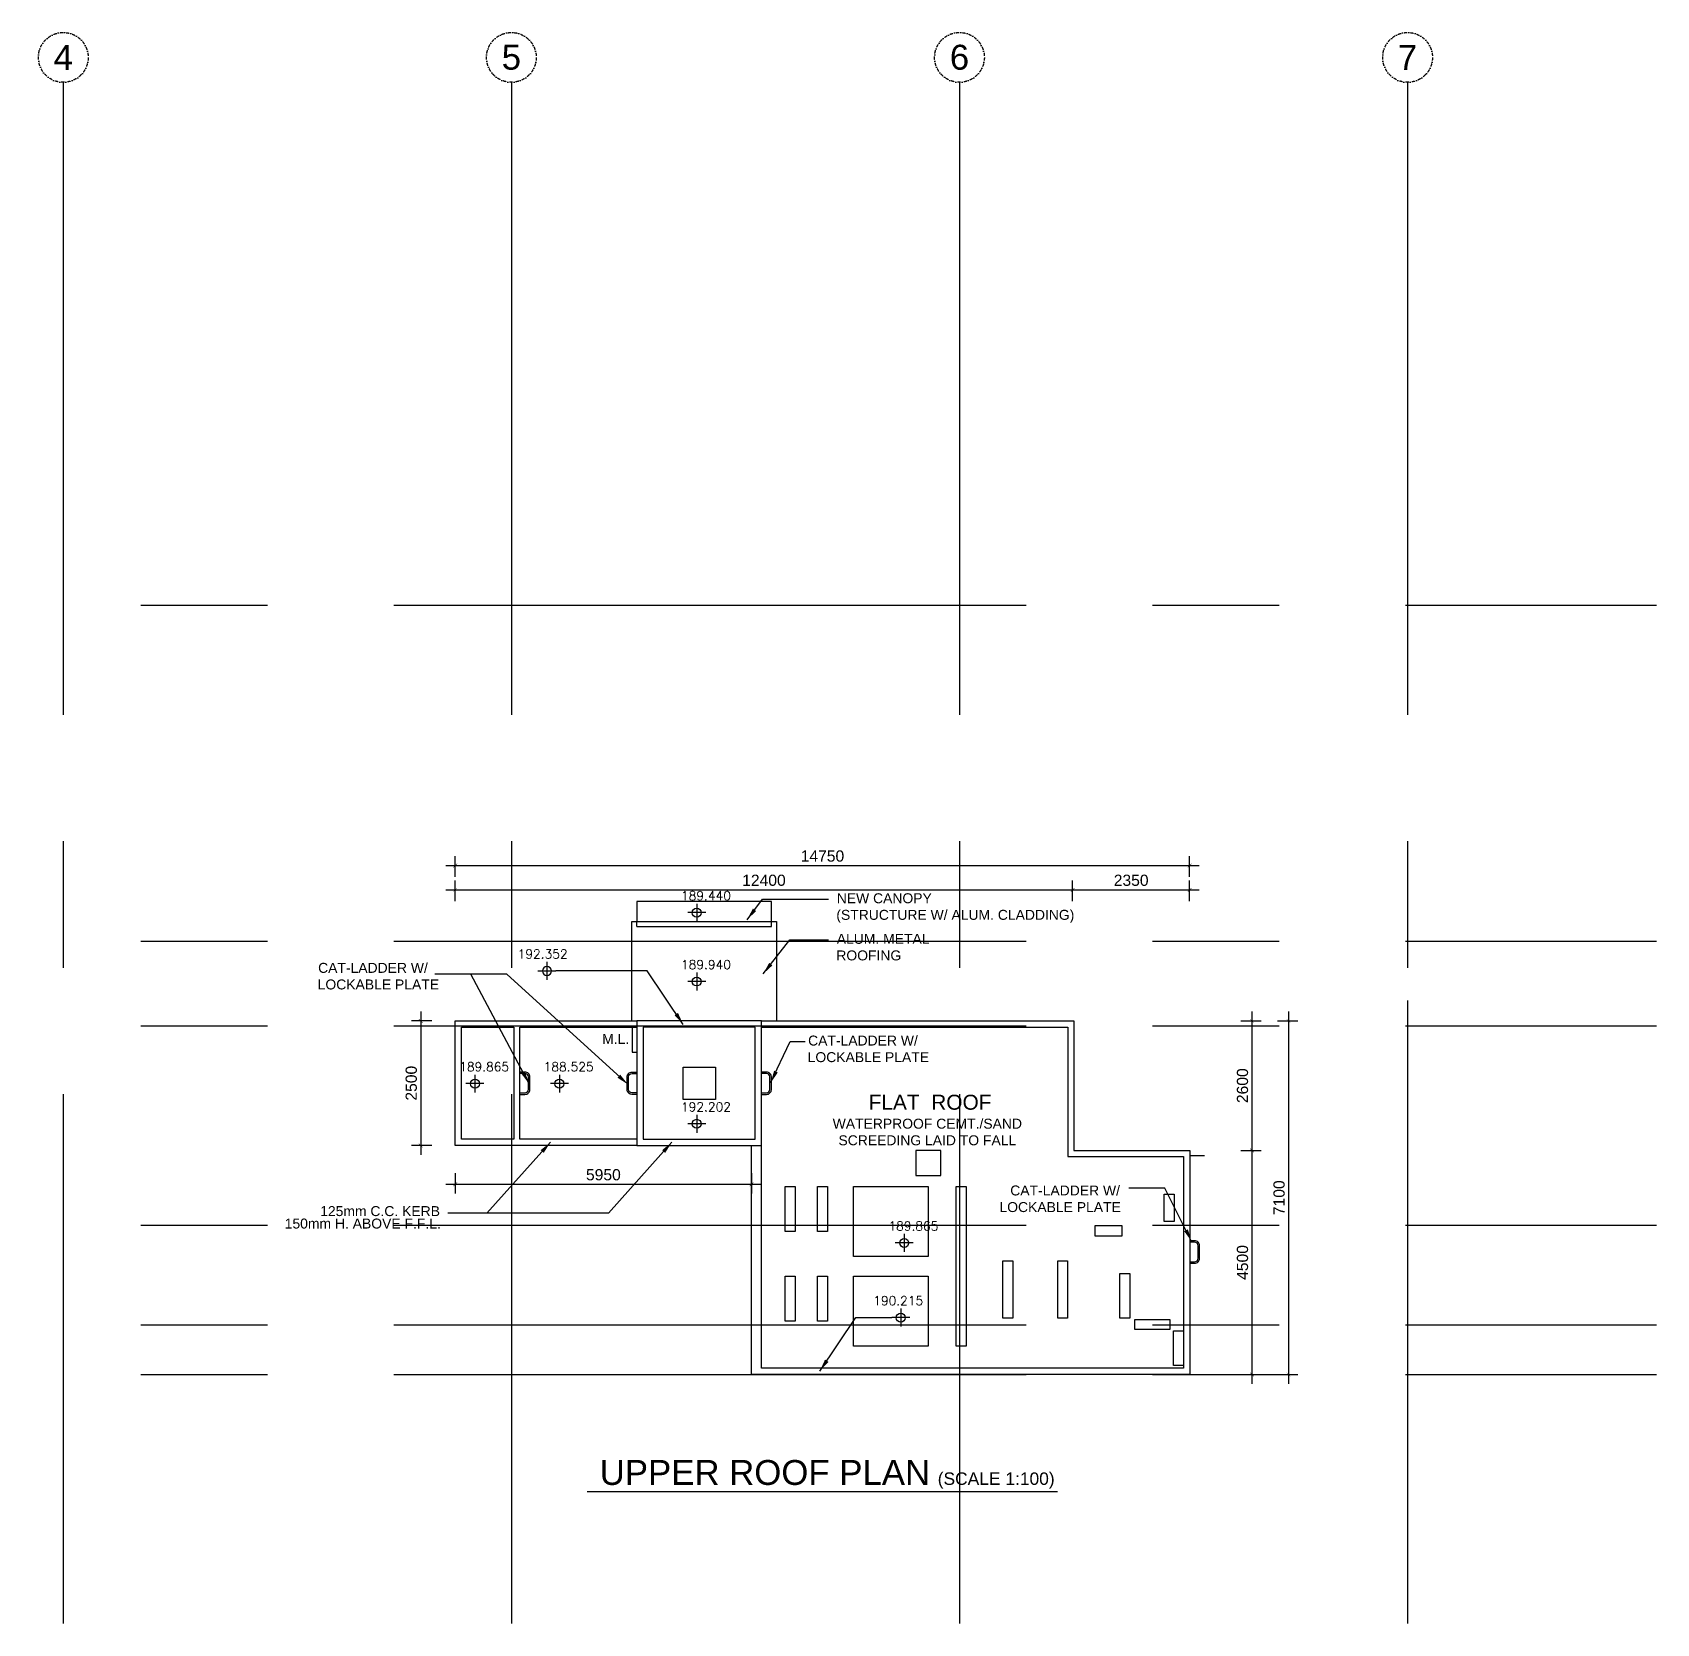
# Model space of a CAD drawing. Header units: millimetres. Extents: x 1500 to 69000, y -25800 to 46950.
# Drawn here: x 36382 to 69000, y 15000 to 46950 of the extents above; entities that cross this region are included whole.
import ezdxf
from ezdxf.enums import TextEntityAlignment as Align

# ---------------------------------------------------------------- set-up
doc = ezdxf.new("R2010")
doc.units = ezdxf.units.MM
doc.header["$MEASUREMENT"] = 0
doc.linetypes.add('CENTERX2', pattern=[101.6, 63.5, -12.7, 12.7, -12.7])
doc.linetypes.add('DASHDOT', pattern=[25.4, 12.7, -6.35, 0, -6.35])
doc.layers.get('0').update_dxf_attribs({"color": 8})
doc.layers.get('Defpoints').update_dxf_attribs({"color": 8})
for name, color, linetype in [('A-220-INTERNAL WALLS_PARTITIONS (GROUPED)', 8, 'Continuous'), ('arrow', 8, 'Continuous'), ('DLN020__', 8, 'DASHDOT'), ('DLN032__', 8, 'Continuous'), ('DLN314__', 8, 'Continuous'), ('GBP Dim', 8, 'Continuous'), ('GBP Text 200', 8, 'Continuous'), ('GBP Text 250', 8, 'Continuous'), ('grid', 8, 'CENTERX2'), ('LEVEL', 8, 'Continuous'), ('metal louvres', 8, 'Continuous'), ('parapet', 8, 'Continuous'), ('PLINTH', 8, 'Continuous'), ('TEXT Ref', 8, 'Continuous'), ('WINDOW', 8, 'Continuous')]:
    doc.layers.add(name, color=color, linetype=linetype)
doc.styles.add('25S', font='Simplex.shx', dxfattribs={"width": 0.8})
doc.styles.add('BH', font='arial.ttf')
doc.styles.add('ROMANS', font='ROMANS.shx', dxfattribs={"width": 0.65})
doc.styles.add('SWIS721LT450', font='swissl.ttf')
doc.dimstyles.new('200 GBP', dxfattribs={"dimscale": 1.5, "dimtxt": 150, "dimasz": 50, "dimexe": 125, "dimexo": 50, "dimgap": 50, "dimtad": 1, "dimdec": 0, "dimzin": 0, "dimdsep": 46, "dimtxsty": 'BH', "dimblk": 'ARCHTICK', "dimcen": 0.09, "dimdle": 125, "dimclrd": 9, "dimclre": 9, "dimclrt": 1, "dimadec": 0, "dimazin": 0, "dimtfac": 1, "dimtdec": 0, "dimtix": 1, "dimtmove": 2, "dimatfit": 3, "dimldrblk": 'ARCHTICK', "dimfxl": 300, "dimfxlon": 1, "dimtolj": 1, "dimtzin": 0, "dimarcsym": 0})
doc.dimstyles.get("Standard").update_dxf_attribs({"dimtxt": 0.18, "dimasz": 0.18, "dimexe": 0.18, "dimexo": 0.0625, "dimgap": 0.09, "dimtad": 0, "dimtih": 1, "dimtoh": 1, "dimdec": 4, "dimzin": 0, "dimdsep": 46, "dimtxsty": 'Standard', "dimcen": 0.09, "dimadec": 0, "dimazin": 0, "dimtfac": 1, "dimtdec": 4, "dimtofl": 0, "dimtmove": 0, "dimatfit": 3, "dimfxl": 1, "dimtolj": 1, "dimtzin": 0, "dimarcsym": 0})
doc.dimstyles.new('STANDARD$7', dxfattribs={"dimscale": 2, "dimtxt": 2.5, "dimasz": 2, "dimexe": 1, "dimexo": 1.5, "dimgap": 1.25, "dimtad": 1, "dimdec": 4, "dimdsep": 46, "dimlunit": 6, "dimtxsty": '25S', "dimblk1": 'OBLIQUE', "dimblk2": 'OBLIQUE', "dimsah": 1, "dimcen": 1, "dimclrd": 6, "dimclre": 6, "dimadec": 0, "dimazin": 0, "dimtfac": 0.8, "dimtdec": 4, "dimtofl": 0, "dimtmove": 0, "dimatfit": 3, "dimfxl": 1, "dimtolj": 1, "dimtzin": 0, "dimarcsym": 0})

# ---------------------------------------------------------------- blocks, each defined once
blk = doc.blocks.new('A$C65CE4B9A')
at = {"layer": 'DLN020__', "ltscale": 5}
for centre in [(-32000, 11000), (-23000, 11000), (-14000, 11000), (-5000, 11000)]:
    blk.add_circle(centre, 500, dxfattribs=at)
at = {"layer": 'grid', "ltscale": 200}
for p, q in [((-32000, 10500), (-32000, -20450)), ((-23000, 10500), (-23000, -20450)), ((-14000, 10500), (-14000, -20450)), ((-5000, 10500), (-5000, -7292)), ((-66000, 0), (0, 0)), ((-66000, -6750), (0, -6750)), ((-5000, -7939), (-5000, -20450)), ((-66000, -8450), (0, -8450)), ((-66000, -12450), (0, -12450)), ((-66000, -14450), (0, -14450)), ((-66000, -15450), (0, -15450))]:
    blk.add_line(p, q, dxfattribs=at)
at = {"layer": 'DLN020__', "ltscale": 5, "char_height": 500, "width": 746.16, "attachment_point": 5, "style": 'SWIS721LT450'}
for s, insert in [('4', (-32000, 11000)), ('5', (-23000, 11000)), ('6', (-14000, 11000)), ('7', (-5000, 11000))]:
    blk.add_mtext(s, dxfattribs=dict(at, insert=insert))
blk = doc.blocks.new('ELEX')
at = {"layer": 'DLN032__'}
for p, q in [((0.5, 0), (-0.5, 0)), ((0, 0.5), (0, -0.5))]:
    blk.add_line(p, q, dxfattribs=at)
blk.add_circle((0, 0), 0.25, dxfattribs=at)
at = {"layer": 'DLN032__', "style": 'ROMANS'}
blk.add_attdef('ELEX', (0.257, 0.354), '', height=0.5, dxfattribs=at)
blk = doc.blocks.new('_ArchTick')
at = {"color": 0, "const_width": 0.1}
blk.add_lwpolyline([(0.5, 0.5), (-0.5, -0.5)], dxfattribs=at)
blk = doc.blocks.new('*D68')
at = {"layer": 'Defpoints', "color": 0, "transparency": 16777216}
for p in [(57273, 29734), (44873, 29239, 0), (57273, 29354)]:
    blk.add_point(p, dxfattribs=at)
at = {"layer": 'GBP Dim', "color": 9, "lineweight": -2, "transparency": 16777216}
for p, q in [((44686, 29734), (57461, 29734)), ((44873, 29509), (44873, 29921)), ((57273, 29509), (57273, 29921))]:
    blk.add_line(p, q, dxfattribs=at)
at = {"layer": 'GBP Dim', "color": 9, "lineweight": -2, "transparency": 16777216, "xscale": 75, "yscale": 75, "zscale": 75, "rotation": 180}
blk.add_blockref('_ArchTick', (44873, 29734), dxfattribs=at)
at = {"layer": 'GBP Dim', "color": 9, "lineweight": -2, "transparency": 16777216, "xscale": 75, "yscale": 75, "zscale": 75}
blk.add_blockref('_ArchTick', (57273, 29734), dxfattribs=at)
at = {"layer": 'GBP Dim', "transparency": 16777216, "insert": (51073, 29924), "char_height": 225, "attachment_point": 5, "style": 'BH'}
blk.add_mtext('\\A1;12400', dxfattribs=at)
blk = doc.blocks.new('*D69')
at = {"layer": 'Defpoints', "color": 0, "transparency": 16777216}
for p in [(59623, 29734), (57273, 29176), (59623, 29176, 0)]:
    blk.add_point(p, dxfattribs=at)
at = {"layer": 'GBP Dim', "color": 9, "lineweight": -2, "transparency": 16777216}
for p, q in [((57086, 29734), (59811, 29734)), ((57273, 29509), (57273, 29921)), ((59623, 29509), (59623, 29921))]:
    blk.add_line(p, q, dxfattribs=at)
at = {"layer": 'GBP Dim', "color": 9, "lineweight": -2, "transparency": 16777216, "xscale": 75, "yscale": 75, "zscale": 75, "rotation": 180}
blk.add_blockref('_ArchTick', (57273, 29734), dxfattribs=at)
at = {"layer": 'GBP Dim', "color": 9, "lineweight": -2, "transparency": 16777216, "xscale": 75, "yscale": 75, "zscale": 75}
blk.add_blockref('_ArchTick', (59623, 29734), dxfattribs=at)
at = {"layer": 'GBP Dim', "transparency": 16777216, "insert": (58448, 29924), "char_height": 225, "attachment_point": 5, "style": 'BH'}
blk.add_mtext('\\A1;2350', dxfattribs=at)
blk = doc.blocks.new('*D70')
at = {"layer": 'Defpoints', "color": 0, "transparency": 16777216}
for p in [(59623, 30221), (59623, 29749, 0), (44873, 29060, 0)]:
    blk.add_point(p, dxfattribs=at)
at = {"layer": 'GBP Dim', "color": 9, "lineweight": -2, "transparency": 16777216}
for p, q in [((44873, 29996), (44873, 30408)), ((59623, 29996), (59623, 30408)), ((44686, 30221), (59811, 30221))]:
    blk.add_line(p, q, dxfattribs=at)
at = {"layer": 'GBP Dim', "color": 9, "lineweight": -2, "transparency": 16777216, "xscale": 75, "yscale": 75, "zscale": 75, "rotation": 180}
blk.add_blockref('_ArchTick', (44873, 30221), dxfattribs=at)
at = {"layer": 'GBP Dim', "color": 9, "lineweight": -2, "transparency": 16777216, "xscale": 75, "yscale": 75, "zscale": 75}
blk.add_blockref('_ArchTick', (59623, 30221), dxfattribs=at)
at = {"layer": 'GBP Dim', "transparency": 16777216, "insert": (52248, 30411), "char_height": 225, "attachment_point": 5, "style": 'BH'}
blk.add_mtext('\\A1;14750', dxfattribs=at)
blk = doc.blocks.new('*D72')
at = {"layer": 'Defpoints', "color": 0, "transparency": 16777216}
for p in [(59623, 27100, 0), (59623, 24500, 0), (60874, 24500)]:
    blk.add_point(p, dxfattribs=at)
at = {"layer": 'GBP Dim', "color": 9, "lineweight": -2, "transparency": 16777216}
for p, q in [((60649, 27100), (61062, 27100)), ((60874, 27287), (60874, 24312)), ((60649, 24500), (61062, 24500))]:
    blk.add_line(p, q, dxfattribs=at)
at = {"layer": 'GBP Dim', "color": 9, "lineweight": -2, "transparency": 16777216, "xscale": 75, "yscale": 75, "zscale": 75}
for p, rotation in [((60874, 27100), 90), ((60874, 24500), 270)]:
    blk.add_blockref('_ArchTick', p, dxfattribs=dict(at, rotation=rotation))
at = {"layer": 'GBP Dim', "transparency": 16777216, "insert": (60685, 25800), "char_height": 225, "attachment_point": 5, "rotation": 90, "style": 'BH'}
blk.add_mtext('\\A1;2600', dxfattribs=at)
blk = doc.blocks.new('*D73')
at = {"layer": 'Defpoints', "color": 0, "transparency": 16777216}
for p in [(60875, 27100), (61062, 20000), (61610, 20000)]:
    blk.add_point(p, dxfattribs=at)
at = {"layer": 'GBP Dim', "color": 9, "lineweight": -2, "transparency": 16777216}
for p, q in [((61385, 27100), (61798, 27100)), ((61610, 27287), (61610, 19813)), ((61385, 20000), (61798, 20000))]:
    blk.add_line(p, q, dxfattribs=at)
at = {"layer": 'GBP Dim', "color": 9, "lineweight": -2, "transparency": 16777216, "xscale": 75, "yscale": 75, "zscale": 75}
for p, rotation in [((61610, 27100), 90), ((61610, 20000), 270)]:
    blk.add_blockref('_ArchTick', p, dxfattribs=dict(at, rotation=rotation))
at = {"layer": 'GBP Dim', "transparency": 16777216, "insert": (61420, 23550), "char_height": 225, "attachment_point": 5, "rotation": 90, "style": 'BH'}
blk.add_mtext('\\A1;7100', dxfattribs=at)
blk = doc.blocks.new('*D71')
at = {"layer": 'Defpoints', "color": 0, "transparency": 16777216}
for p in [(59623, 24500, 0), (59623, 20000, 0), (60874, 20000)]:
    blk.add_point(p, dxfattribs=at)
at = {"layer": 'GBP Dim', "color": 9, "lineweight": -2, "transparency": 16777216}
for p, q in [((60649, 24500), (61062, 24500)), ((60874, 24687), (60874, 19812)), ((60649, 20000), (61062, 20000))]:
    blk.add_line(p, q, dxfattribs=at)
at = {"layer": 'GBP Dim', "color": 9, "lineweight": -2, "transparency": 16777216, "xscale": 75, "yscale": 75, "zscale": 75}
for p, rotation in [((60874, 24500), 90), ((60874, 20000), 270)]:
    blk.add_blockref('_ArchTick', p, dxfattribs=dict(at, rotation=rotation))
at = {"layer": 'GBP Dim', "transparency": 16777216, "insert": (60685, 22250), "char_height": 225, "attachment_point": 5, "rotation": 90, "style": 'BH'}
blk.add_mtext('\\A1;4500', dxfattribs=at)
blk = doc.blocks.new('*D74')
at = {"layer": 'Defpoints', "color": 0, "transparency": 16777216}
for p in [(44873, 24600, 0), (50823, 24600, 0), (50823, 23821)]:
    blk.add_point(p, dxfattribs=at)
at = {"layer": 'GBP Dim', "color": 9, "lineweight": -2, "transparency": 16777216}
for p, q in [((44686, 23821), (51010, 23821)), ((44873, 24046), (44873, 23633)), ((50823, 24046), (50823, 23633))]:
    blk.add_line(p, q, dxfattribs=at)
at = {"layer": 'GBP Dim', "color": 9, "lineweight": -2, "transparency": 16777216, "xscale": 75, "yscale": 75, "zscale": 75, "rotation": 180}
blk.add_blockref('_ArchTick', (44873, 23821), dxfattribs=at)
at = {"layer": 'GBP Dim', "color": 9, "lineweight": -2, "transparency": 16777216, "xscale": 75, "yscale": 75, "zscale": 75}
blk.add_blockref('_ArchTick', (50823, 23821), dxfattribs=at)
at = {"layer": 'GBP Dim', "transparency": 16777216, "insert": (47848, 24011), "char_height": 225, "attachment_point": 5, "style": 'BH'}
blk.add_mtext('\\A1;5950', dxfattribs=at)
blk = doc.blocks.new('*D79')
at = {"layer": 'Defpoints', "color": 0, "transparency": 16777216}
for p in [(45431, 27100, 0), (44179, 24600), (45431, 24600, 0)]:
    blk.add_point(p, dxfattribs=at)
at = {"layer": 'GBP Dim', "color": 9, "lineweight": -2, "transparency": 16777216}
for p, q in [((44404, 27100), (43992, 27100)), ((44179, 27287), (44179, 24412)), ((44404, 24600), (43992, 24600))]:
    blk.add_line(p, q, dxfattribs=at)
at = {"layer": 'GBP Dim', "color": 9, "lineweight": -2, "transparency": 16777216, "xscale": 75, "yscale": 75, "zscale": 75}
for p, rotation in [((44179, 27100), 90), ((44179, 24600), 270)]:
    blk.add_blockref('_ArchTick', p, dxfattribs=dict(at, rotation=rotation))
at = {"layer": 'GBP Dim', "transparency": 16777216, "insert": (43990, 25850), "char_height": 225, "attachment_point": 5, "rotation": 90, "style": 'BH'}
blk.add_mtext('\\A1;2500', dxfattribs=at)

msp = doc.modelspace()

# ---------------------------------------------------------------- hatches: boundary and pattern name
h = msp.add_hatch()
h.set_pattern_fill('ANSI31', color=256, scale=800, angle=315, style=0)
h.set_pattern_definition([(0, (59623.36, 24399.96), (4e-14, 100), [])])
h.paths.add_polyline_path([(59923.4, 24499.9), (59623.4, 24499.9), (59623.4, 24400), (59923.3, 24400)])

# ---------------------------------------------------------------- linework, layer by layer
at = {"layer": 'A-220-INTERNAL WALLS_PARTITIONS (GROUPED)'}
for points in [[(46173.2, 25624.9), (46273.2, 25624.9, 0.4142136), (46373.2, 25724.9), (46373.2, 25974.9, 0.4142136), (46273.2, 26074.9), (46173.2, 26074.9)], [(46173.2, 25654.9), (46273.2, 25654.9, 0.4142136), (46343.2, 25724.9), (46343.2, 25974.9, 0.4142136), (46273.2, 26044.9), (46173.2, 26044.9)], [(48523, 25624.9), (48423, 25624.9, -0.4142136), (48323, 25724.9), (48323, 25974.9, -0.4142136), (48423, 26074.9), (48523, 26074.9)], [(48523, 25654.9), (48423, 25654.9, -0.4142136), (48353, 25724.9), (48353, 25974.9, -0.4142136), (48423, 26044.9), (48523, 26044.9)], [(51023, 25624.9), (51123, 25624.9, 0.4142136), (51223, 25724.9), (51223, 25974.9, 0.4142136), (51123, 26074.9), (51023, 26074.9)], [(51023, 25654.9), (51123, 25654.9, 0.4142136), (51193, 25724.9), (51193, 25974.9, 0.4142136), (51123, 26044.9), (51023, 26044.9)], [(59623.5, 22235.4), (59723.5, 22235.4, 0.4142136), (59823.5, 22335.4), (59823.5, 22585.4, 0.4142136), (59723.5, 22685.4), (59623.5, 22685.4)], [(59623.5, 22265.4), (59723.5, 22265.4, 0.4142136), (59793.5, 22335.4), (59793.5, 22585.4, 0.4142136), (59723.5, 22655.4), (59623.5, 22655.4)]]:
    msp.add_lwpolyline(points, format="xyb", dxfattribs=at)
at = {"layer": 'DLN314__', "ltscale": 20}
msp.add_lwpolyline([(48523, 26975), (48423, 26975), (48423, 26475), (48523, 26475)], dxfattribs=at)
at = {"layer": 'GBP Text 250'}
msp.add_line((47525.3, 17651.5, 0), (56971.2, 17651.5, 0), dxfattribs=at)
at = {"layer": 'parapet'}
for points in [[(48523, 24599.9), (44873.1, 24599.9), (44873.1, 27100), (48523, 27100)], [(51023, 27100), (57298.2, 27100), (57298.2, 24500), (59623.4, 24500), (59623.4, 20000), (50822.9, 20000), (50822.9, 24599.9)], [(46048.2, 26975), (46048.2, 24724.9), (44998.1, 24724.9), (44998.1, 26975), (46048.2, 26975)], [(48523, 24724.9), (46173.2, 24724.9), (46173.2, 26975), (48523, 26975)], [(51023, 26975), (57173.2, 26975), (57173.2, 24375), (59498.4, 24375), (59498.4, 20125), (51023, 20125), (51023, 24599.9)]]:
    msp.add_lwpolyline(points, dxfattribs=at)
for points in [[(48523, 24599.9), (51023, 24599.9), (51023, 27100), (48523, 27100)], [(48648, 24724.9), (50898, 24724.9), (50898, 26975), (48648, 26975)]]:
    msp.add_lwpolyline(points, close=True, dxfattribs=at)
at = {"layer": 'PLINTH'}
for points in [[(49448, 26175), (50098, 26175), (50098, 25525), (49448, 25525)], [(54123.2, 24000), (54623.2, 24000), (54623.2, 24500), (54123.2, 24500)], [(52873.2, 23772.7), (54373.2, 23772.7), (54373.2, 22372.7), (52873.2, 22372.7)], [(59112.2, 23621.7), (59312.2, 23621.7), (59312.2, 23071.7), (59112.2, 23071.7)], [(59298.5, 20878.7), (59498.5, 20878.7), (59498.5, 20178.7), (59298.5, 20178.7)]]:
    msp.add_lwpolyline(points, close=True, dxfattribs=at)
at = {"layer": 'PLINTH', "elevation": 0}
for points in [[(51498.1, 23772.7), (51698.1, 23772.7), (51698.1, 22872.7), (51498.1, 22872.7)], [(52148.1, 23772.7), (52348.1, 23772.7), (52348.1, 22872.7), (52148.1, 22872.7)], [(54934.9, 23773.5), (55134.9, 23773.5), (55134.9, 20572.7), (54934.9, 20572.7)], [(58265.9, 22983.2), (57715.9, 22983.2), (57715.9, 22783.2), (58265.9, 22783.2)], [(55873.2, 22280), (56073.2, 22280), (56073.2, 21130), (55873.2, 21130)], [(56972.7, 22280), (57172.7, 22280), (57172.7, 21130), (56972.7, 21130)], [(51498.2, 21972.7), (51698.2, 21972.7), (51698.2, 21072.7), (51498.2, 21072.7)], [(52148.2, 21972.7), (52348.2, 21972.7), (52348.2, 21072.7), (52148.2, 21072.7)], [(52873.2, 21972.7), (54373.2, 21972.7), (54373.2, 20572.7), (52873.2, 20572.7)], [(58218.4, 22030), (58418.4, 22030), (58418.4, 21130), (58218.4, 21130)], [(58521.9, 21104.4), (59221.9, 21104.4), (59221.9, 20904.4), (58521.9, 20904.4)]]:
    msp.add_lwpolyline(points, close=True, dxfattribs=at)
at = {"layer": 'TEXT Ref', "ltscale": 1000}
for p, q in [((48523, 29000), (48523, 29100, 0)), ((51223, 29000), (51223, 29100, 0))]:
    msp.add_line(p, q, dxfattribs=at)
at = {"layer": 'WINDOW'}
msp.add_lwpolyline([(51223, 29100), (51223, 29500), (48523, 29500), (48523, 29100)], dxfattribs=at)
at = {"layer": 'WINDOW', "elevation": 0}
msp.add_lwpolyline([(48422.7, 27100), (48422.7, 29100), (51322.7, 29100), (51322.7, 27100)], dxfattribs=at)
at = {"layer": 'WINDOW', "ltscale": 1000}
msp.add_lwpolyline([(48523, 29000), (51223, 29000)], dxfattribs=at)

# ---------------------------------------------------------------- block references
at = {"layer": 'DLN032__'}
ref = msp.add_blockref('ELEX', (49722.9, 29275, 0), dxfattribs=dict(at, xscale=360, yscale=360, zscale=360))
ref.add_attrib('ELEX', '189.440', (49406.8, 29524.8, 0), dxfattribs={"layer": 'LEVEL', "height": 180, "style": 'ROMANS'})
ref = msp.add_blockref('ELEX', (46713.5, 28104.6, 0), dxfattribs=dict(at, xscale=-360, yscale=360, zscale=360))
ref.add_attrib('ELEX', '192.352', (46126.3, 28354.4, 0), dxfattribs={"layer": 'LEVEL', "height": 180, "style": 'ROMANS'})
ref = msp.add_blockref('ELEX', (49722.9, 27892.2, 0), dxfattribs=dict(at, xscale=360, yscale=360, zscale=360))
ref.add_attrib('ELEX', '189.940', (49406.8, 28142, 0), dxfattribs={"layer": 'LEVEL', "height": 180, "style": 'ROMANS'})
ref = msp.add_blockref('ELEX', (45268.2, 25841, 0), dxfattribs=dict(at, xscale=360, yscale=360, zscale=360))
ref.add_attrib('ELEX', '189.865', (44952.1, 26090.8, 0), dxfattribs={"layer": 'LEVEL', "height": 180, "style": 'ROMANS'})
ref = msp.add_blockref('ELEX', (46965.1, 25841), dxfattribs=dict(at, xscale=360, yscale=360, zscale=360))
ref.add_attrib('ELEX', '188.525', (46649, 26090.8), dxfattribs={"layer": 'LEVEL', "height": 180, "style": 'ROMANS'})
ref = msp.add_blockref('ELEX', (49722.7, 25034.9, 0), dxfattribs=dict(at, xscale=360, yscale=360, zscale=360))
ref.add_attrib('ELEX', '192.202', (49406.6, 25284.7, 0), dxfattribs={"layer": 'LEVEL', "height": 180, "style": 'ROMANS'})
ref = msp.add_blockref('ELEX', (53889.6, 22643.5, 0), dxfattribs=dict(at, xscale=360, yscale=360, zscale=360))
ref.add_attrib('ELEX', '189.865', (53573.5, 22893.2, 0), dxfattribs={"layer": 'LEVEL', "height": 180, "style": 'ROMANS'})
ref = msp.add_blockref('ELEX', (53820.7, 21142.8), dxfattribs=dict(at, xscale=360, yscale=360, zscale=360))
ref.add_attrib('ELEX', '190.215', (53267.9, 21392.6), dxfattribs={"layer": 'LEVEL', "height": 180, "style": 'ROMANS'})
at = {"layer": 'TEXT Ref'}
msp.add_blockref('A$C65CE4B9A', (69000, 35450), dxfattribs=at)

# ---------------------------------------------------------------- texts
at = {"layer": 'GBP Text 200', "style": 'BH'}
for s, height, p in [('NEW CANOPY', 200, (52535.4, 29464.2, 0)), ('(STRUCTURE W/ ALUM. CLADDING) ', 200, (52526.8, 29131, 0)), ('ALUM. METAL', 200, (52535.4, 28649.5, 0)), ('ROOFING', 200, (52526.8, 28316.3, 0)), ('CAT-LADDER W/', 200, (42118.3, 28066.3, 0)), ('LOCKABLE PLATE ', 200, (42109.7, 27733.1, 0)), ('CAT-LADDER W/', 200, (51959.8, 26606.5, 0)), ('LOCKABLE PLATE ', 200, (51951.2, 26273.3, 0)), ('CAT-LADDER W/', 200, (56019.8, 23595.9, 0)), ('125mm C.C. KERB', 200, (42160, 23181.7, 0)), ('LOCKABLE PLATE ', 200, (55803.1, 23262.7, 0)), ('150mm H. ABOVE F.F.L.', 200, (41447.3, 22931.7, 0)), ('(SCALE 1:100) ', 250, (54563, 17784.1, 0))]:
    msp.add_text(s, height=height, dxfattribs=at).set_placement(p)
at = {"layer": 'GBP Text 200', "insert": (54354.6, 24869.2, 0), "char_height": 200, "width": 4085.443, "attachment_point": 5, "style": 'BH'}
msp.add_mtext('WATERPROOF CEMT./SAND SCREEDING LAID TO FALL', dxfattribs=at)
at = {"layer": 'GBP Text 250', "style": 'BH'}
msp.add_text('UPPER ROOF PLAN ', height=500, dxfattribs=at).set_placement((47774.3, 17783.1, 0))
at = {"layer": 'GBP Text 250', "insert": (54409, 25466.1, 0), "char_height": 300, "width": 4689.419, "attachment_point": 5, "style": 'BH'}
msp.add_mtext('FLAT  ROOF', dxfattribs=at)
at = {"layer": 'metal louvres', "style": 'BH'}
msp.add_text('M.L.', height=200, rotation=0.00004, dxfattribs=at).set_placement((48096, 26639, 0), align=Align.CENTER)

# ---------------------------------------------------------------- dimensions: what is measured, and where the dimension line sits
at = {"layer": 'GBP Dim'}
for base, p1, p2, picture, middle in [((59623.4, 30220.8, 0), (44873.1, 29059.9), (59623.4, 29749.5, 0), '*D70', (52248.2, 30410.7, 0)), ((57273, 29733.7, 0), (44873.1, 29238.6, 0), (57273, 29354.4, 0), '*D68', (51073.1, 29923.6, 0)), ((59623.4, 29733.7, 0), (57273, 29176.1, 0), (59623.4, 29176.1, 0), '*D69', (58448.2, 29923.7, 0)), ((50822.9, 23820.9, 0), (44873.1, 24600, 0), (50822.9, 24600), '*D74', (47848, 24010.8, 0))]:
    dim = msp.add_linear_dim(base=base, p1=p1, p2=p2, dimstyle='200 GBP', override={"dimclrt": 256, "dimfxl": 150}, dxfattribs=at)
    dim.commit()
    dim.dimension.update_dxf_attribs({"geometry": picture, "text_midpoint": middle})
for base, p1, p2, picture, middle in [((44179.5, 24600, 0), (45430.5, 27100), (45430.5, 24600), '*D79', (43989.6, 25850, 0)), ((60874.4, 24500, 0), (59623.4, 27100), (59623.4, 24500), '*D72', (60684.6, 25800, 0)), ((61610.4, 20000, 0), (60874.6, 27100, 0), (61061.9, 20000, 0), '*D73', (61420.5, 23550, 0)), ((60874.4, 20000, 0), (59623.4, 24500), (59623.4, 20000), '*D71', (60684.6, 22250, 0))]:
    dim = msp.add_linear_dim(base=base, p1=p1, p2=p2, angle=90, dimstyle='200 GBP', override={"dimclrt": 256, "dimfxl": 150}, dxfattribs=at)
    dim.commit()
    dim.dimension.update_dxf_attribs({"geometry": picture, "text_midpoint": middle})

# ---------------------------------------------------------------- leaders
at = {"layer": 'arrow'}
for points, dimstyle, override in [([(50732.7, 29133.4, 0), (51045.1, 29542.9, 0), (52368.9, 29542.9, 0)], 'Standard', {"dimscale": 2, "dimtxt": 200, "dimasz": 125, "dimexe": 166.67, "dimexo": 100, "dimgap": 100, "dimtih": 0, "dimtoh": 0, "dimdec": 0, "dimrnd": 5.001, "dimtxsty": 'BH', "dimdle": 166.666667, "dimclrd": 9, "dimclre": 9, "dimclrt": 1, "dimtdec": 0, "dimtix": 1, "dimtofl": 1, "dimtmove": 2, "dimfxl": 50}), ([(51056.5, 28044.1, 0), (51591, 28728.2, 0), (52368.9, 28728.2, 0)], 'Standard', {"dimscale": 2, "dimtxt": 200, "dimasz": 125, "dimexe": 166.67, "dimexo": 100, "dimgap": 100, "dimtih": 0, "dimtoh": 0, "dimdec": 0, "dimrnd": 5.001, "dimtxsty": 'BH', "dimdle": 166.666667, "dimclrd": 9, "dimclre": 9, "dimclrt": 1, "dimtdec": 0, "dimtix": 1, "dimtofl": 1, "dimtmove": 2, "dimfxl": 50}), ([(49451.6, 27031.2), (48728.3, 28104.6), (46893.5, 28104.6)], 'STANDARD$7', {"dimtxt": 200, "dimasz": 125, "dimexe": 166.67, "dimexo": 100, "dimgap": 100, "dimtad": 0, "dimdec": 0, "dimrnd": 5.001, "dimzin": 0, "dimlunit": 2, "dimtxsty": 'BH', "dimcen": 0.09, "dimdle": 166.666667, "dimclrd": 9, "dimclre": 9, "dimclrt": 1, "dimtfac": 1, "dimtdec": 0, "dimtix": 1, "dimtofl": 1, "dimtmove": 2, "dimfxl": 50}), ([(46355.5, 25837.8, 0), (45187.6, 28039.7, 0), (44464.4, 28039.7, 0)], 'Standard', {"dimscale": 2, "dimtxt": 200, "dimasz": 125, "dimexe": 166.67, "dimexo": 100, "dimgap": 100, "dimtih": 0, "dimtoh": 0, "dimdec": 0, "dimrnd": 5.001, "dimtxsty": 'BH', "dimdle": 166.666667, "dimclrd": 9, "dimclre": 9, "dimclrt": 1, "dimtdec": 0, "dimtix": 1, "dimtofl": 1, "dimtmove": 2, "dimfxl": 50}), ([(48343, 25823.4, 0), (45910.8, 28039.7, 0), (45187.6, 28039.7, 0)], 'Standard', {"dimscale": 2, "dimtxt": 200, "dimasz": 125, "dimexe": 166.67, "dimexo": 100, "dimgap": 100, "dimtih": 0, "dimtoh": 0, "dimdec": 0, "dimrnd": 5.001, "dimtxsty": 'BH', "dimdle": 166.666667, "dimclrd": 9, "dimclre": 9, "dimclrt": 1, "dimtdec": 0, "dimtix": 1, "dimtofl": 1, "dimtmove": 2, "dimfxl": 50}), ([(51207.6, 25855.8, 0), (51598.9, 26685.1, 0), (51898.2, 26685.1, 0)], 'Standard', {"dimscale": 2, "dimtxt": 200, "dimasz": 125, "dimexe": 166.67, "dimexo": 100, "dimgap": 100, "dimtih": 0, "dimtoh": 0, "dimdec": 0, "dimrnd": 5.001, "dimtxsty": 'BH', "dimdle": 166.666667, "dimclrd": 9, "dimclre": 9, "dimclrt": 1, "dimtdec": 0, "dimtix": 1, "dimtofl": 1, "dimtmove": 2, "dimfxl": 50}), ([(46786.1, 24664.6), (45510, 23238.9), (44724.6, 23238.9)], 'Standard', {"dimscale": 2, "dimtxt": 200, "dimasz": 125, "dimexe": 166.67, "dimexo": 100, "dimgap": 100, "dimtih": 0, "dimtoh": 0, "dimdec": 0, "dimrnd": 5.001, "dimtxsty": 'BH', "dimdle": 166.666667, "dimclrd": 9, "dimclre": 9, "dimclrt": 1, "dimtdec": 0, "dimtix": 1, "dimtofl": 1, "dimtmove": 2, "dimfxl": 50}), ([(49224.9, 24664.6), (47948.8, 23238.9), (45278.5, 23238.9)], 'Standard', {"dimscale": 2, "dimtxt": 200, "dimasz": 125, "dimexe": 166.67, "dimexo": 100, "dimgap": 100, "dimtih": 0, "dimtoh": 0, "dimdec": 0, "dimrnd": 5.001, "dimtxsty": 'BH', "dimdle": 166.666667, "dimclrd": 9, "dimclre": 9, "dimclrt": 1, "dimtdec": 0, "dimtix": 1, "dimtofl": 1, "dimtmove": 2, "dimfxl": 50}), ([(59662.2, 22672.1, 0), (59127.7, 23745.4, 0), (58404.5, 23745.4, 0)], 'Standard', {"dimscale": 2, "dimtxt": 200, "dimasz": 125, "dimexe": 166.67, "dimexo": 100, "dimgap": 100, "dimtih": 0, "dimtoh": 0, "dimdec": 0, "dimrnd": 5.001, "dimtxsty": 'BH', "dimdle": 166.666667, "dimclrd": 9, "dimclre": 9, "dimclrt": 1, "dimtdec": 0, "dimtix": 1, "dimtofl": 1, "dimtmove": 2, "dimfxl": 50}), ([(52194.3, 20069.4), (52917.5, 21142.8), (53640.7, 21142.8)], 'STANDARD$7', {"dimtxt": 200, "dimasz": 125, "dimexe": 166.67, "dimexo": 100, "dimgap": 100, "dimtad": 0, "dimdec": 0, "dimrnd": 5.001, "dimzin": 0, "dimlunit": 2, "dimtxsty": 'BH', "dimcen": 0.09, "dimdle": 166.666667, "dimclrd": 9, "dimclre": 9, "dimclrt": 1, "dimtfac": 1, "dimtdec": 0, "dimtix": 1, "dimtofl": 1, "dimtmove": 2, "dimfxl": 50})]:
    msp.add_leader(points, dimstyle=dimstyle, override=override, dxfattribs=at)

doc.saveas('drawing.dxf')
